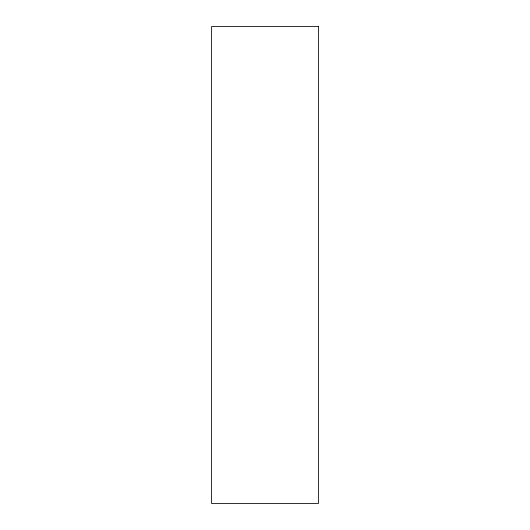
<?xml version="1.0" encoding="UTF-8"?>
<svg xmlns="http://www.w3.org/2000/svg" width="530" height="530" viewBox="0 0 530 530"><rect width="100%" height="100%" fill="white"/><g stroke="black" fill="none" stroke-linecap="round" stroke-linejoin="round"><path stroke-width="0.79" d="M318.411 26.5L211.589 26.5L211.589 503.5L318.411 503.5L318.411 26.5"/></g></svg>
